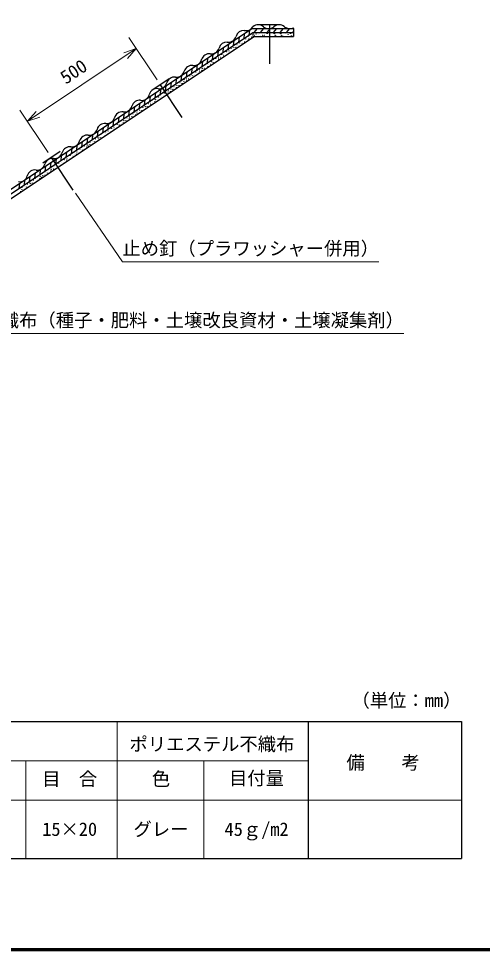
# Model space of a CAD drawing. Units: millimetres, scale not verified. Extents: x 200 to 8200, y 200 to 5740.
# Drawn here: x 2552 to 4323, y 200 to 3755 of the extents above; entities that cross this region are included whole.
import ezdxf
from ezdxf.enums import TextEntityAlignment as Align

# ---------------------------------------------------------------- set-up
doc = ezdxf.new("R2010")
doc.units = ezdxf.units.MM
doc.header["$LTSCALE"] = 20
for name, color, linetype, lineweight in [('C-MTR-FRAM', 5, 'Continuous', 25), ('C-MTR-LINE', 5, 'Continuous', 13), ('C-STR', 1, 'Continuous', 25), ('C-STR-DIM', 1, 'Continuous', 13), ('C-STR-HTXT', 1, 'Continuous', 13), ('C-TTL', 2, 'Continuous', 70)]:
    doc.layers.add(name, color=color, linetype=linetype, lineweight=lineweight)
doc.layers.add('C-MTR-TXT', color=5, linetype='Continuous')
doc.styles.add('ＭＳ ゴシック', font='')
doc.styles.get('ＭＳ ゴシック').set_extended_font_data('MS Gothic')

msp = doc.modelspace()

# ---------------------------------------------------------------- linework, layer by layer
at = {"layer": 'C-MTR-FRAM'}
for p, q in [((495.98, 1069.95), (4243.25, 1069.95)), ((3658.32, 1069.95), (3658.32, 546.95)), ((4243.25, 1069.95), (4243.25, 546.95)), ((495.98, 546.95), (4243.25, 546.95))]:
    msp.add_line(p, q, dxfattribs=at)
at = {"layer": 'C-MTR-LINE'}
for p, q in [((2928.01, 1069.95), (2928.01, 546.95)), ((1163.6, 919.95), (3658.32, 919.95)), ((2580.17, 919.95), (2580.17, 546.95)), ((3259.09, 919.95), (3259.09, 546.95)), ((495.98, 769.95), (4243.25, 769.95))]:
    msp.add_line(p, q, dxfattribs=at)
at = {"layer": 'C-STR', "color": 7}
for p, q in [((1862.05, 2663.27), (3442.19, 3716.69)), ((1870.38, 2650.79), (3446.73, 3701.69)), ((3413.72, 3697.72), (3411.57, 3678.25)), ((3433.69, 3711.03), (3431.54, 3691.57)), ((3442.19, 3716.69), (3601.27, 3716.69)), ((3446.73, 3701.69), (3601.27, 3701.69)), ((3463.58, 3716.69), (3450.99, 3701.69)), ((3551.27, 3731.63), (3471.27, 3731.63)), ((3487.58, 3716.69), (3474.99, 3701.69)), ((3512.81, 3716.69), (3500.22, 3701.69)), ((3511.27, 3581.63), (3511.27, 3731.63)), ((3536.81, 3716.69), (3524.22, 3701.69)), ((3562.04, 3716.69), (3549.45, 3701.69)), ((3586.04, 3716.69), (3573.45, 3701.69)), ((3601.27, 3704.78), (3598.68, 3701.69)), ((1961.9, 2693.78), (3451.27, 3686.69)), ((3373.79, 3671.09), (3371.63, 3651.63)), ((3393.75, 3684.4), (3391.6, 3664.94)), ((3451.27, 3686.69), (3601.27, 3686.69)), ((1878.7, 2638.31), (3368.07, 3631.22)), ((3313.88, 3631.15), (3311.73, 3611.69)), ((3333.85, 3644.47), (3331.69, 3625)), ((3353.82, 3657.78), (3351.66, 3638.32)), ((3253.97, 3591.21), (3251.82, 3571.75)), ((3273.94, 3604.53), (3271.79, 3585.06)), ((3293.91, 3617.84), (3291.76, 3598.38)), ((3214.03, 3564.59), (3211.88, 3545.13)), ((3234, 3577.9), (3231.85, 3558.44)), ((3126.77, 3524.44), (3060.21, 3480.07)), ((3154.12, 3524.65), (3151.97, 3505.19)), ((3174.09, 3537.96), (3171.94, 3518.5)), ((3194.06, 3551.28), (3191.91, 3531.81)), ((3094.22, 3484.71), (3092.06, 3465.25)), ((3176.69, 3377.45), (3093.49, 3502.25)), ((3114.19, 3498.02), (3112.03, 3478.56)), ((3134.15, 3511.34), (3132, 3491.87)), ((3054.28, 3458.09), (3052.13, 3438.62)), ((3074.25, 3471.4), (3072.09, 3451.94)), ((2994.37, 3418.15), (2992.22, 3398.69)), ((3014.34, 3431.46), (3012.19, 3412)), ((3034.31, 3444.77), (3032.16, 3425.31)), ((2934.46, 3378.21), (2932.31, 3358.75)), ((2954.43, 3391.52), (2952.28, 3372.06)), ((2974.4, 3404.83), (2972.25, 3385.37)), ((2894.52, 3351.58), (2892.37, 3332.12)), ((2914.49, 3364.9), (2912.34, 3345.43)), ((2834.62, 3311.65), (2832.46, 3292.18)), ((2854.59, 3324.96), (2852.43, 3305.5)), ((2874.55, 3338.27), (2872.4, 3318.81)), ((2774.71, 3271.71), (2772.56, 3252.24)), ((2794.68, 3285.02), (2792.53, 3265.56)), ((2814.65, 3298.33), (2812.5, 3278.87)), ((2710.75, 3247.09), (2644.18, 3202.72)), ((2734.77, 3245.08), (2732.62, 3225.62)), ((2754.74, 3258.39), (2752.59, 3238.93)), ((2674.86, 3205.14), (2672.71, 3185.68)), ((2760.67, 3100.1), (2677.46, 3224.9)), ((2694.83, 3218.46), (2692.68, 3198.99)), ((2714.8, 3231.77), (2712.65, 3212.31)), ((2614.96, 3165.2), (2612.8, 3145.74)), ((2634.92, 3178.52), (2632.77, 3159.05)), ((2654.89, 3191.83), (2652.74, 3172.37)), ((2575.02, 3138.58), (2572.86, 3119.12)), ((2594.99, 3151.89), (2592.83, 3132.43)), ((2555.05, 3125.27), (2552.9, 3105.8))]:
    msp.add_line(p, q, dxfattribs=at)
msp.add_lwpolyline([(3494.09, 3716.69), (3601.27, 3716.69), (3601.27, 3686.69)], dxfattribs=at)
for centre in [(3501.38, 3697.28), (3528.71, 3697.28), (3552.71, 3697.28), (3571.37, 3698.19), (3590.32, 3697.28), (3395.74, 3661.74), (3402.02, 3669.05), (3406.07, 3664.71), (3414.19, 3666), (3418.48, 3676.9), (3422.25, 3679.97), (3425.22, 3673.84), (3428.53, 3687.28), (3431.71, 3676.86), (3432.58, 3682.93), (3440.7, 3684.22), (3444.99, 3695.13), (3447.06, 3688.57), (3449.47, 3696.67), (3451.73, 3692.06), (3453.38, 3690.38), (3459.11, 3696.05), (3469.35, 3692.79), (3473.47, 3696.67), (3477.38, 3690.38), (3484.27, 3691.36), (3491.76, 3690.59), (3511.62, 3694.02), (3532.62, 3690.99), (3556.62, 3690.99), (3563.52, 3691.97), (3581.63, 3693.39), (3594.23, 3690.99), (3345.41, 3628.84), (3351.69, 3636.15), (3355.73, 3631.81), (3363.55, 3641.15), (3369.83, 3648.46), (3373.01, 3638.05), (3373.88, 3644.12), (3382, 3645.41), (3386.29, 3656.31), (3393.03, 3653.25), (3405.2, 3658.64), (3288.27, 3590.75), (3294.55, 3598.06), (3305.47, 3602.22), (3311.75, 3609.53), (3314.93, 3599.11), (3315.8, 3605.19), (3323.91, 3606.48), (3328.21, 3617.38), (3334.95, 3614.31), (3354.87, 3625.74), (3234.64, 3558.13), (3243.37, 3561.76), (3252.25, 3557.33), (3253.79, 3565.06), (3261.24, 3564.69), (3265.53, 3575.59), (3271.81, 3582.9), (3274.99, 3572.49), (3275.86, 3578.56), (3283.98, 3579.85), (3295.01, 3587.69), (3183.46, 3521.82), (3193.88, 3525.12), (3201.33, 3524.75), (3205.62, 3535.65), (3211.9, 3542.97), (3215.08, 3532.55), (3215.95, 3538.62), (3224.07, 3539.91), (3228.36, 3550.81), (3239.29, 3548.09), (3243.22, 3554.34), (3133.97, 3485.18), (3141.42, 3484.81), (3145.71, 3495.72), (3151.99, 3503.03), (3155.17, 3492.61), (3156.04, 3498.68), (3164.16, 3499.97), (3168.45, 3510.88), (3174.73, 3518.19), (3175.2, 3507.81), (3179.38, 3508.15), (3183.31, 3514.4), (3192.34, 3517.39), (3085.81, 3455.78), (3092.09, 3463.09), (3095.27, 3452.67), (3096.13, 3458.75), (3104.25, 3460.03), (3108.55, 3470.94), (3114.83, 3478.25), (3119.47, 3468.21), (3123.41, 3474.46), (3123.56, 3481.88), (3132.43, 3477.45), (3025.9, 3415.84), (3032.18, 3423.15), (3035.36, 3412.74), (3036.23, 3418.81), (3044.35, 3420.1), (3048.64, 3431), (3054.92, 3438.31), (3055.38, 3427.93), (3059.57, 3428.27), (3063.5, 3434.52), (3063.65, 3441.94), (3072.53, 3437.51), (3074.07, 3445.25), (3081.51, 3444.87), (2972.27, 3383.21), (2976.32, 3378.87), (2984.44, 3380.16), (2988.73, 3391.06), (2995.01, 3398.37), (2999.66, 3388.33), (3003.59, 3394.59), (3003.74, 3402), (3012.62, 3397.58), (3014.16, 3405.31), (3021.61, 3404.94), (2912.36, 3343.27), (2928.82, 3351.12), (2935.1, 3358.43), (2935.57, 3348.06), (2939.75, 3348.4), (2943.68, 3354.65), (2943.83, 3362.07), (2952.71, 3357.64), (2954.25, 3365.37), (2961.7, 3365), (2965.99, 3375.9), (2975.45, 3372.8), (2868.92, 3311.18), (2875.2, 3318.49), (2879.84, 3308.46), (2883.78, 3314.71), (2883.93, 3322.13), (2892.8, 3317.7), (2894.34, 3325.43), (2901.79, 3325.06), (2906.08, 3335.96), (2915.54, 3332.86), (2916.41, 3338.93), (2924.53, 3340.22), (2814.47, 3272.18), (2823.87, 3274.77), (2824.02, 3282.19), (2832.9, 3277.76), (2834.44, 3285.49), (2841.88, 3285.12), (2846.18, 3296.02), (2852.46, 3303.33), (2855.64, 3292.92), (2856.5, 3298.99), (2864.62, 3300.28), (2755.38, 3238.62), (2763.96, 3234.83), (2764.11, 3242.25), (2772.99, 3237.82), (2774.53, 3245.55), (2781.97, 3245.18), (2786.27, 3256.09), (2792.55, 3263.4), (2795.73, 3252.98), (2799.97, 3255.21), (2804.05, 3268.88), (2804.71, 3260.34), (2812.93, 3264.45), (2819.94, 3268.52), (2704.2, 3202.31), (2714.62, 3205.62), (2722.07, 3205.24), (2726.36, 3216.15), (2732.64, 3223.46), (2735.82, 3213.04), (2736.69, 3219.11), (2744.81, 3220.4), (2749.1, 3231.31), (2760.03, 3228.58), (2654.71, 3165.68), (2662.16, 3165.31), (2666.45, 3176.21), (2672.73, 3183.52), (2675.91, 3173.1), (2676.78, 3179.18), (2684.9, 3180.47), (2689.19, 3191.37), (2695.47, 3198.68), (2700.12, 3188.64), (2704.05, 3194.89), (2713.08, 3197.88), (2592.86, 3130.27), (2609.32, 3138.12), (2615.6, 3145.43), (2620.24, 3135.39), (2624.18, 3141.64), (2624.33, 3149.06), (2633.2, 3144.63), (2634.74, 3152.36), (2640.21, 3148.7), (2642.19, 3151.99), (2644.15, 3154.96), (2644.3, 3162.37), (2653.17, 3157.95), (2555.69, 3105.49), (2560.34, 3095.45), (2564.27, 3101.7), (2564.42, 3109.12), (2573.3, 3104.69), (2574.84, 3112.43), (2582.28, 3112.05), (2586.58, 3122.96), (2596.04, 3119.85), (2596.9, 3125.92), (2605.02, 3127.21)]:
    msp.add_circle(centre, 0.3, dxfattribs=at)
at = {"layer": 'C-STR'}
for centre, start, end in [((3411.74, 3679.17), 85.80892, 164.80216), ((3420.33, 3739.25), 257.90756, 329.7899), ((3466.86, 3701.25), 48.88791, 131.72913), ((3506.86, 3747.08), 228.88791, 311.11209), ((3546.86, 3701.25), 48.88791, 131.11209), ((3586.86, 3747.08), 228.88791, 298.27449), ((3346.88, 3634.62), 85.80892, 164.80216), ((3353.03, 3695.12), 262.57798, 344.80216), ((3288.17, 3650.57), 262.57798, 344.80216), ((3221.61, 3606.2), 262.57798, 344.80216), ((3280.31, 3590.25), 82.57798, 164.80216), ((3213.75, 3545.87), 82.57798, 164.80216), ((3147.19, 3501.5), 82.57798, 164.80216), ((3155.04, 3561.82), 262.57798, 344.80216), ((3080.62, 3457.12), 82.57798, 164.80216), ((3088.48, 3517.44), 262.57798, 344.80216), ((3021.92, 3473.07), 262.57798, 344.80216), ((2955.35, 3428.69), 262.57798, 344.80216), ((3014.06, 3412.74), 82.57798, 164.80216), ((2947.49, 3368.37), 82.57798, 164.80216), ((2880.93, 3323.99), 82.57798, 164.80216), ((2888.79, 3384.32), 262.57798, 344.80216), ((2814.37, 3279.62), 82.57798, 164.80216), ((2822.22, 3339.94), 262.57798, 344.80216), ((2755.66, 3295.56), 262.57798, 344.80216), ((2689.1, 3251.19), 262.57798, 344.80216), ((2747.8, 3235.24), 82.57798, 164.80216), ((2681.24, 3190.86), 82.57798, 164.80216), ((2614.67, 3146.49), 82.57798, 164.80216), ((2622.53, 3206.81), 262.57798, 344.80216), ((2555.97, 3162.44), 262.57798, 344.80216)]:
    msp.add_arc(centre, 30.42, start, end, dxfattribs=at)
at = {"layer": 'C-STR-DIM'}
for p, q in [((3601.27, 3716.69), (3601.27, 3720.29)), ((3081.05, 3520.91), (2972.89, 3683.16)), ((2585.44, 3362.94), (3001.47, 3640.29)), ((3001.47, 3640.29), (2954.11, 3624.26)), ((3001.47, 3640.29), (2968.46, 3602.73)), ((3006.17, 3633.23), (3023.66, 3607)), ((2665.03, 3243.56), (2556.86, 3405.81)), ((2585.44, 3362.94), (2618.45, 3400.49)), ((2585.44, 3362.94), (2632.81, 3378.96))]:
    msp.add_line(p, q, dxfattribs=at)
at = {"layer": 'C-STR-HTXT'}
for p, q in [((2769.15, 3087.72), (2948.35, 2826.09)), ((2948.35, 2826.09), (3928.35, 2826.09)), ((2413.78, 2552.06), (4023.78, 2552.06))]:
    msp.add_line(p, q, dxfattribs=at)
at = {"layer": 'C-TTL'}
msp.add_lwpolyline([(200, 200), (8200, 200), (8200, 5740), (200, 5740)], close=True, dxfattribs=at)

# ---------------------------------------------------------------- texts
at = {"layer": 'C-MTR-TXT', "style": 'ＭＳ ゴシック'}
msp.add_text('（単位：mm）', height=51.32, dxfattribs=at).set_placement((3823.25, 1109.95), align=Align.BOTTOM_LEFT)
for s, p in [('ポリエステル不織布', (3290.29, 984.03)), ('備\u3000\u3000考', (3943.94, 913.36)), ('15×20', (2747.03, 659.15)), ('グレー', (3095.66, 659.15)), ('45ｇ/m2', (3460.95, 659.15))]:
    msp.add_text(s, height=51.32, dxfattribs=at).set_placement(p, align=Align.MIDDLE_CENTER)
for s, p in [('目\u3000合', (2747.03, 809.95)), ('色', (3095.66, 809.95)), ('目付量', (3460.47, 813.09))]:
    msp.add_text(s, height=51.32, dxfattribs=at).set_placement(p, align=Align.BOTTOM_CENTER)
at = {"layer": 'C-STR-DIM', "color": 7, "style": 'ＭＳ ゴシック'}
msp.add_text('500', height=51.32, rotation=33.69, dxfattribs=at).set_placement((2741.07, 3489.67), align=Align.BOTTOM_LEFT)
at = {"layer": 'C-STR-HTXT', "color": 7, "style": 'ＭＳ ゴシック'}
for s, p in [('止め釘（プラワッシャー併用）', (2948.35, 2836.09)), ('不織布（種子・肥料・土壌改良資材・土壌凝集剤）', (2413.78, 2562.06))]:
    msp.add_text(s, height=51.32, dxfattribs=at).set_placement(p, align=Align.BOTTOM_LEFT)

doc.saveas('drawing.dxf')
